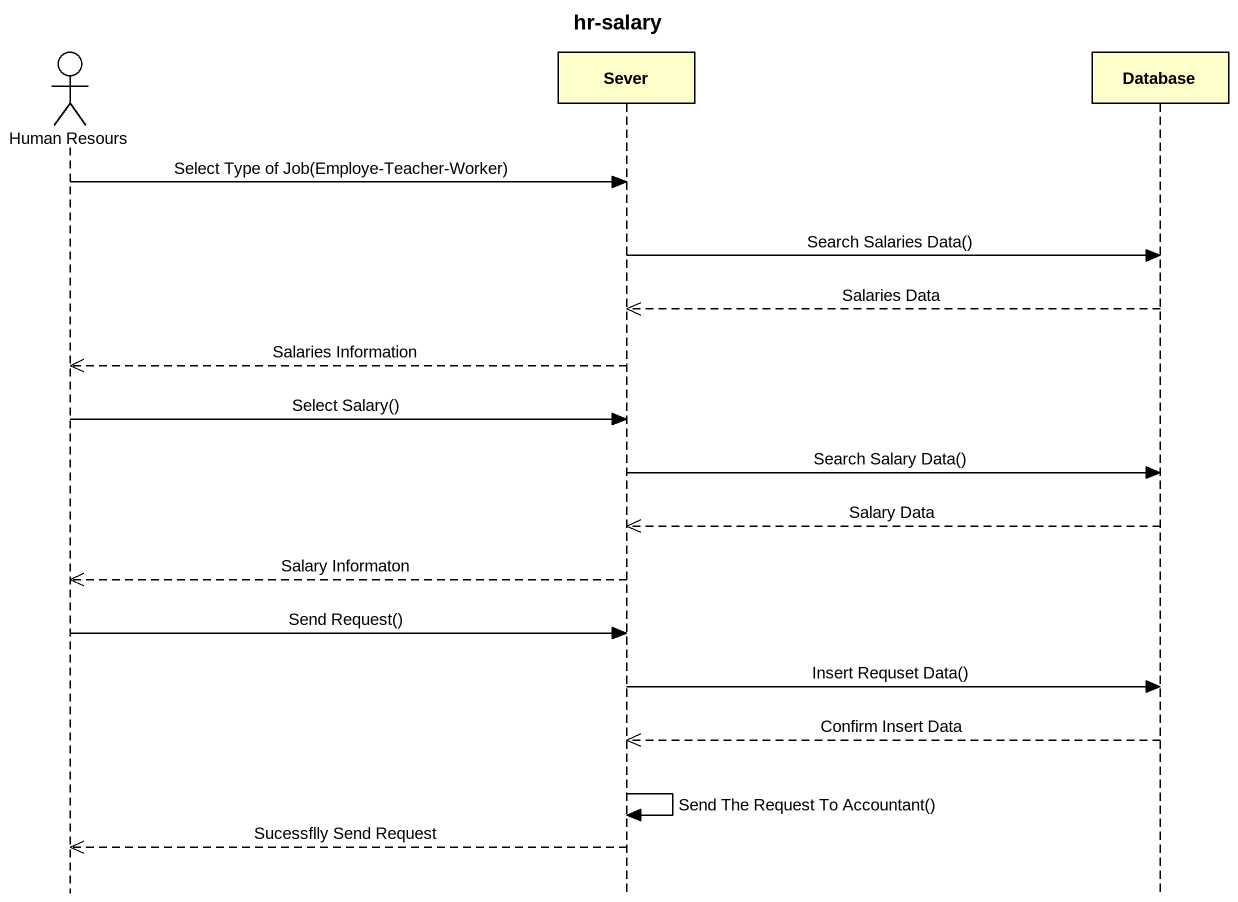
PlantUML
@startuml
title hr-salary
hide footbox
actor "Human Resours" as Human_Resours
participant Sever
participant "Database" as Database_

Human_Resours -> Sever : Select Type of Job(Employe-Teacher-Worker)
Sever -> Database_ : Search Salaries Data()
Database_ -->> Sever : Salaries Data
Sever -->> Human_Resours : Salaries Information
Human_Resours -> Sever : Select Salary()
Sever -> Database_ : Search Salary Data()
Database_ -->> Sever : Salary Data
Sever -->> Human_Resours : Salary Informaton
Human_Resours -> Sever : Send Request()
Sever -> Database_ : Insert Requset Data()
Database_ -->> Sever : Confirm Insert Data
Sever -> Sever : Send The Request To Accountant()
Sever -->> Human_Resours : Sucessflly Send Request
@enduml
